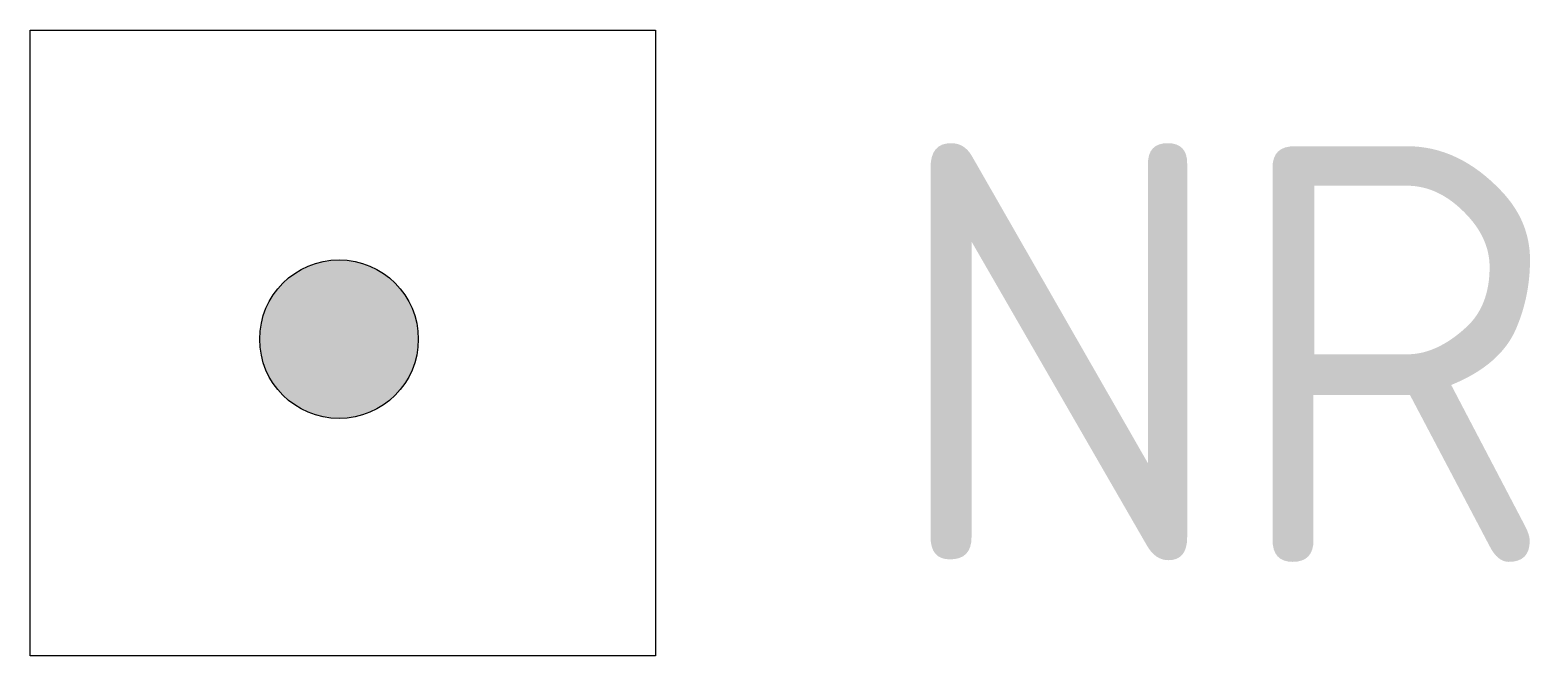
# Model space of a CAD drawing. Extents: x -1.85 to 7.14, y -1.9 to 1.85.
import ezdxf
from ezdxf.enums import TextEntityAlignment as Align

# ---------------------------------------------------------------- set-up
doc = ezdxf.new("R2010")
doc.units = 0
doc.header["$LTSCALE"] = 0.2
doc.styles.add('NLCS-ISO', font='NLCS-ISO.ttf')

msp = doc.modelspace()

# ---------------------------------------------------------------- hatches: boundary and pattern name
h = msp.add_hatch(color=256)
h.paths.add_polyline_path([(0.342, 0.3299, 0.674735), (-0.4752, 0, 0.205372), (-0.3276, -0.3442)])
h.paths.add_polyline_path([(0.4752, 0, 0.194219), (0.342, 0.3299), (-0.3276, -0.3442, 0.659239)])

# ---------------------------------------------------------------- linework, layer by layer
at = {"color": 0, "linetype": 'Continuous'}
for p, q in [((-1.8522, -1.8978), (-1.8522, 1.8522)), ((-1.8522, 1.8522), (1.8978, 1.8522)), ((1.8978, 1.8522), (1.8978, -1.8978)), ((1.8978, -1.8978), (-1.8522, -1.8978))]:
    msp.add_line(p, q, dxfattribs=at)
msp.add_circle((0, 0), 0.4752, dxfattribs=at)

# ---------------------------------------------------------------- texts
at = {"style": 'NLCS-ISO'}
msp.add_attdef('NR', text='', height=2.5, dxfattribs=at).set_placement((3.2897, -0.0839), align=Align.MIDDLE_LEFT)

doc.saveas('drawing.dxf')
